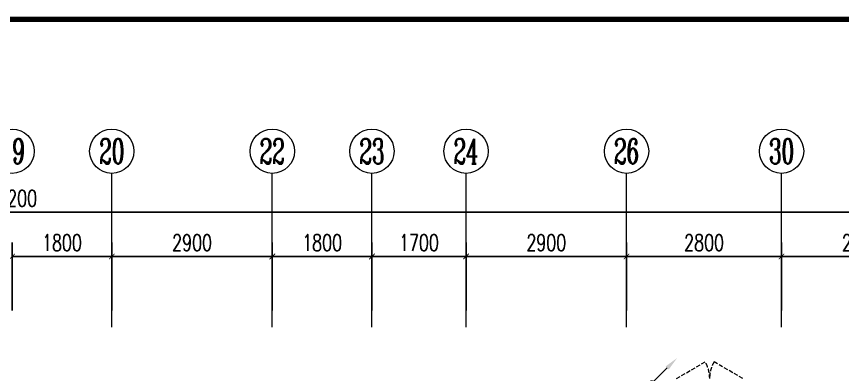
# Model space of a CAD drawing. Extents: x 3753737 to 4713801, y -857380 to 24339.
# Drawn here: x 4494327 to 4509250, y -755790 to -749327 of the extents above; entities that cross this region are included whole.
import ezdxf
from ezdxf.enums import TextEntityAlignment as Align

# ---------------------------------------------------------------- set-up
doc = ezdxf.new("R2010")
doc.units = 0
doc.header["$LTSCALE"] = 1000
doc.header["$MEASUREMENT"] = 0
doc.linetypes.add('DASH', pattern=[0.35, 0.25, -0.1])
doc.layers.get('0').update_dxf_attribs({"linetype": 'CONTINUOUS'})
doc.layers.get('Defpoints').update_dxf_attribs({"linetype": 'CONTINUOUS'})
doc.layers.add('!!电气', color=1, linetype='CONTINUOUS')
doc.layers.add('LWIRE', color=4, linetype='CONTINUOUS')
for name, color, linetype, lineweight in [('AXIS', 114, 'CONTINUOUS', 20), ('AXIS_TEXT', 7, 'CONTINUOUS', 20), ('WINDOW', 146, 'CONTINUOUS', 20), ('图框', 147, 'CONTINUOUS', 20)]:
    doc.layers.add(name, color=color, linetype=linetype, lineweight=lineweight)
doc.styles.add('_TCH_AXIS', font='COMPLEX', dxfattribs={"bigfont": 'GBCBIG'})
doc.styles.add('_TCH_DIM_T3', font='SIMPLEX.shx', dxfattribs={"width": 0.705882, "bigfont": 'GBCBIG.shx'})
doc.styles.add('COMPLEX', font='COMPLEX')
doc.styles.get("Standard").update_dxf_attribs({"font": 'gbenor.shx', "bigfont": 'gbcbig.shx'})
doc.dimstyles.new('_TCH_ARCH&&100', dxfattribs={"dimtxt": 297.5, "dimasz": 100, "dimexe": 250, "dimexo": 300, "dimgap": 100, "dimtad": 1, "dimdec": 0, "dimzin": 0, "dimdsep": 46, "dimtxsty": '_TCH_DIM_T3', "dimblk": 'ARCHTICK', "dimcen": 0.09, "dimclrt": 7, "dimazin": 2, "dimtfac": 1, "dimtdec": 0, "dimtix": 1, "dimtmove": 2, "dimatfit": 3, "dimfxl": 1, "dimtolj": 1, "dimtzin": 0, "dimarcsym": 0})

# ---------------------------------------------------------------- blocks, each defined once
blk = doc.blocks.new('_ArchTick')
at = {"color": 0, "linetype": 'ByBlock', "const_width": 0.15}
blk.add_lwpolyline([(-0.5, -0.5), (0.5, 0.5)], dxfattribs=at)
blk = doc.blocks.new('*D473')
at = {"layer": 'AXIS', "color": 0, "lineweight": -2, "transparency": 16777216}
for p, q in [((-100, 13812), (-100, 15837)), ((50100, 13812), (50100, 15837)), ((-100, 15587), (50100, 15587))]:
    blk.add_line(p, q, dxfattribs=at)
at = {"layer": 'Defpoints', "color": 0, "transparency": 16777216}
for p in [(50100, 15587), (-100, 13512), (50100, 13512)]:
    blk.add_point(p, dxfattribs=at)
at = {"layer": 'AXIS', "color": 0, "lineweight": -2, "transparency": 16777216, "xscale": 100, "yscale": 100, "zscale": 100, "rotation": 180}
blk.add_blockref('_ArchTick', (-100, 15587), dxfattribs=at)
at = {"layer": 'AXIS', "color": 0, "lineweight": -2, "transparency": 16777216, "xscale": 100, "yscale": 100, "zscale": 100}
blk.add_blockref('_ArchTick', (50100, 15587), dxfattribs=at)
at = {"layer": 'AXIS', "color": 7, "transparency": 16777216, "insert": (25000, 15836), "char_height": 297.5, "attachment_point": 5, "style": '_TCH_DIM_T3'}
blk.add_mtext('\\A1;50200', dxfattribs=at)
blk = doc.blocks.new('_AXISO')
blk.add_circle((0, 0), 0.5)
at = {"layer": 'AXIS_TEXT', "style": 'COMPLEX', "width": 1.041667}
blk.add_attdef('A', text='', height=0.56, dxfattribs=at).set_placement((-0.25, -0.28), (0.25, -0.28), align=Align.FIT)
blk = doc.blocks.new('*D491')
at = {"layer": 'AXIS', "color": 0, "lineweight": -2, "transparency": 16777216}
for p, q in [((38900, 13812), (38900, 15037)), ((41800, 13812), (41800, 15037)), ((38900, 14787), (41800, 14787))]:
    blk.add_line(p, q, dxfattribs=at)
at = {"layer": 'Defpoints', "color": 0, "transparency": 16777216}
for p in [(41800, 14787), (38900, 13512), (41800, 13512)]:
    blk.add_point(p, dxfattribs=at)
at = {"layer": 'AXIS', "color": 0, "lineweight": -2, "transparency": 16777216, "xscale": 100, "yscale": 100, "zscale": 100, "rotation": 180}
blk.add_blockref('_ArchTick', (38900, 14787), dxfattribs=at)
at = {"layer": 'AXIS', "color": 0, "lineweight": -2, "transparency": 16777216, "xscale": 100, "yscale": 100, "zscale": 100}
blk.add_blockref('_ArchTick', (41800, 14787), dxfattribs=at)
at = {"layer": 'AXIS', "color": 7, "transparency": 16777216, "insert": (40350, 15036), "char_height": 297.5, "attachment_point": 5, "style": '_TCH_DIM_T3'}
blk.add_mtext('\\A1;2900', dxfattribs=at)
blk = doc.blocks.new('*D492')
at = {"layer": 'AXIS', "color": 0, "lineweight": -2, "transparency": 16777216}
for p, q in [((36100, 13812), (36100, 15037)), ((38900, 13812), (38900, 15037)), ((36100, 14787), (38900, 14787))]:
    blk.add_line(p, q, dxfattribs=at)
at = {"layer": 'Defpoints', "color": 0, "transparency": 16777216}
for p in [(38900, 14787), (36100, 13512), (38900, 13512)]:
    blk.add_point(p, dxfattribs=at)
at = {"layer": 'AXIS', "color": 0, "lineweight": -2, "transparency": 16777216, "xscale": 100, "yscale": 100, "zscale": 100, "rotation": 180}
blk.add_blockref('_ArchTick', (36100, 14787), dxfattribs=at)
at = {"layer": 'AXIS', "color": 0, "lineweight": -2, "transparency": 16777216, "xscale": 100, "yscale": 100, "zscale": 100}
blk.add_blockref('_ArchTick', (38900, 14787), dxfattribs=at)
at = {"layer": 'AXIS', "color": 7, "transparency": 16777216, "insert": (37500, 15036), "char_height": 297.5, "attachment_point": 5, "style": '_TCH_DIM_T3'}
blk.add_mtext('\\A1;2800', dxfattribs=at)
blk = doc.blocks.new('*D493')
at = {"layer": 'AXIS', "color": 0, "lineweight": -2, "transparency": 16777216}
for p, q in [((33200, 13812), (33200, 15037)), ((36100, 13812), (36100, 15037)), ((33200, 14787), (36100, 14787))]:
    blk.add_line(p, q, dxfattribs=at)
at = {"layer": 'Defpoints', "color": 0, "transparency": 16777216}
for p in [(36100, 14787), (33200, 13512), (36100, 13512)]:
    blk.add_point(p, dxfattribs=at)
at = {"layer": 'AXIS', "color": 0, "lineweight": -2, "transparency": 16777216, "xscale": 100, "yscale": 100, "zscale": 100, "rotation": 180}
blk.add_blockref('_ArchTick', (33200, 14787), dxfattribs=at)
at = {"layer": 'AXIS', "color": 0, "lineweight": -2, "transparency": 16777216, "xscale": 100, "yscale": 100, "zscale": 100}
blk.add_blockref('_ArchTick', (36100, 14787), dxfattribs=at)
at = {"layer": 'AXIS', "color": 7, "transparency": 16777216, "insert": (34650, 15036), "char_height": 297.5, "attachment_point": 5, "style": '_TCH_DIM_T3'}
blk.add_mtext('\\A1;2900', dxfattribs=at)
blk = doc.blocks.new('*D494')
at = {"layer": 'AXIS', "color": 0, "lineweight": -2, "transparency": 16777216}
for p, q in [((31500, 13812), (31500, 15037)), ((33200, 13812), (33200, 15037)), ((31500, 14787), (33200, 14787))]:
    blk.add_line(p, q, dxfattribs=at)
at = {"layer": 'Defpoints', "color": 0, "transparency": 16777216}
for p in [(33200, 14787), (31500, 13512), (33200, 13512)]:
    blk.add_point(p, dxfattribs=at)
at = {"layer": 'AXIS', "color": 0, "lineweight": -2, "transparency": 16777216, "xscale": 100, "yscale": 100, "zscale": 100, "rotation": 180}
blk.add_blockref('_ArchTick', (31500, 14787), dxfattribs=at)
at = {"layer": 'AXIS', "color": 0, "lineweight": -2, "transparency": 16777216, "xscale": 100, "yscale": 100, "zscale": 100}
blk.add_blockref('_ArchTick', (33200, 14787), dxfattribs=at)
at = {"layer": 'AXIS', "color": 7, "transparency": 16777216, "insert": (32350, 15036), "char_height": 297.5, "attachment_point": 5, "style": '_TCH_DIM_T3'}
blk.add_mtext('\\A1;1700', dxfattribs=at)
blk = doc.blocks.new('*D495')
at = {"layer": 'AXIS', "color": 0, "lineweight": -2, "transparency": 16777216}
for p, q in [((29700, 13812), (29700, 15037)), ((31500, 13812), (31500, 15037)), ((29700, 14787), (31500, 14787))]:
    blk.add_line(p, q, dxfattribs=at)
at = {"layer": 'Defpoints', "color": 0, "transparency": 16777216}
for p in [(31500, 14787), (29700, 13512), (31500, 13512)]:
    blk.add_point(p, dxfattribs=at)
at = {"layer": 'AXIS', "color": 0, "lineweight": -2, "transparency": 16777216, "xscale": 100, "yscale": 100, "zscale": 100, "rotation": 180}
blk.add_blockref('_ArchTick', (29700, 14787), dxfattribs=at)
at = {"layer": 'AXIS', "color": 0, "lineweight": -2, "transparency": 16777216, "xscale": 100, "yscale": 100, "zscale": 100}
blk.add_blockref('_ArchTick', (31500, 14787), dxfattribs=at)
at = {"layer": 'AXIS', "color": 7, "transparency": 16777216, "insert": (30600, 15036), "char_height": 297.5, "attachment_point": 5, "style": '_TCH_DIM_T3'}
blk.add_mtext('\\A1;1800', dxfattribs=at)
blk = doc.blocks.new('*D496')
at = {"layer": 'AXIS', "color": 0, "lineweight": -2, "transparency": 16777216}
for p, q in [((26800, 13812), (26800, 15037)), ((29700, 13812), (29700, 15037)), ((26800, 14787), (29700, 14787))]:
    blk.add_line(p, q, dxfattribs=at)
at = {"layer": 'Defpoints', "color": 0, "transparency": 16777216}
for p in [(29700, 14787), (26800, 13512), (29700, 13512)]:
    blk.add_point(p, dxfattribs=at)
at = {"layer": 'AXIS', "color": 0, "lineweight": -2, "transparency": 16777216, "xscale": 100, "yscale": 100, "zscale": 100, "rotation": 180}
blk.add_blockref('_ArchTick', (26800, 14787), dxfattribs=at)
at = {"layer": 'AXIS', "color": 0, "lineweight": -2, "transparency": 16777216, "xscale": 100, "yscale": 100, "zscale": 100}
blk.add_blockref('_ArchTick', (29700, 14787), dxfattribs=at)
at = {"layer": 'AXIS', "color": 7, "transparency": 16777216, "insert": (28250, 15036), "char_height": 297.5, "attachment_point": 5, "style": '_TCH_DIM_T3'}
blk.add_mtext('\\A1;2900', dxfattribs=at)
blk = doc.blocks.new('*D497')
at = {"layer": 'AXIS', "color": 0, "lineweight": -2, "transparency": 16777216}
for p, q in [((25000, 13812), (25000, 15037)), ((26800, 13812), (26800, 15037)), ((25000, 14787), (26800, 14787))]:
    blk.add_line(p, q, dxfattribs=at)
at = {"layer": 'Defpoints', "color": 0, "transparency": 16777216}
for p in [(26800, 14787), (25000, 13512), (26800, 13512)]:
    blk.add_point(p, dxfattribs=at)
at = {"layer": 'AXIS', "color": 0, "lineweight": -2, "transparency": 16777216, "xscale": 100, "yscale": 100, "zscale": 100, "rotation": 180}
blk.add_blockref('_ArchTick', (25000, 14787), dxfattribs=at)
at = {"layer": 'AXIS', "color": 0, "lineweight": -2, "transparency": 16777216, "xscale": 100, "yscale": 100, "zscale": 100}
blk.add_blockref('_ArchTick', (26800, 14787), dxfattribs=at)
at = {"layer": 'AXIS', "color": 7, "transparency": 16777216, "insert": (25900, 15036), "char_height": 297.5, "attachment_point": 5, "style": '_TCH_DIM_T3'}
blk.add_mtext('\\A1;1800', dxfattribs=at)
blk = doc.blocks.new('$TelecSys$00000079')
for p, q in [((0.7, 0.7), (0, 0)), ((0.104, 0.104), (0.104, 0.104)), ((-0.104, -0.104), (-0.104, -0.104))]:
    blk.add_line(p, q)
at = {"const_width": 0.142}
blk.add_lwpolyline([(-0.071, 0, 1), (0.071, 0, 1)], format="xyb", close=True, dxfattribs=at)
blk.add_solid([(0.63, 0.77), (0.77, 0.63), (1.15, 1.15)])
at = {"width": 0.8, "flags": 9}
blk.add_attdef('A', (0, 0), '', height=0.00002, dxfattribs=at)
blk = doc.blocks.new('A$C1C403CBE')
at = {"layer": 'AXIS'}
for p, q in [((26800, 13512), (26800, 16287)), ((29700, 13512), (29700, 16287)), ((31500, 13512), (31500, 16287)), ((33200, 13512), (33200, 16287)), ((36100, 13512), (36100, 16287)), ((38900, 13512), (38900, 16287))]:
    blk.add_line(p, q, dxfattribs=at)
at = {"layer": 'WINDOW', "color": 252, "linetype": 'DASH', "ltscale": 0.3}
for points in [[(37001.9, 12583.3), (37521.5, 12883.3, -0.1316523), (37601.9, 12583.3)], [(38200, 12583.3), (37680.4, 12883.3, 0.1316523), (37600, 12583.3)]]:
    blk.add_lwpolyline(points, format="xyb", dxfattribs=at)
at = {"layer": 'AXIS'}
ref = blk.add_blockref('_AXISO', (25000, 16687), dxfattribs=dict(at, xscale=800, yscale=800, zscale=800))
ref.add_attrib('A', '19', dxfattribs={"layer": 'AXIS_TEXT', "height": 452.55, "style": '_TCH_AXIS', "width": 0.724138}).set_placement((24773.7, 16460.7), (25226.3, 16460.7), align=Align.FIT)
ref = blk.add_blockref('_AXISO', (26800, 16687), dxfattribs=dict(at, xscale=800, yscale=800, zscale=800))
ref.add_attrib('A', '20', dxfattribs={"layer": 'AXIS_TEXT', "height": 452.55, "style": '_TCH_AXIS', "width": 0.617647}).set_placement((26573.7, 16460.7), (27026.3, 16460.7), align=Align.FIT)
ref = blk.add_blockref('_AXISO', (29700, 16687), dxfattribs=dict(at, xscale=800, yscale=800, zscale=800))
ref.add_attrib('A', '22', dxfattribs={"layer": 'AXIS_TEXT', "height": 452.55, "style": '_TCH_AXIS', "width": 0.617647}).set_placement((29473.7, 16460.7), (29926.3, 16460.7), align=Align.FIT)
ref = blk.add_blockref('_AXISO', (31500, 16687), dxfattribs=dict(at, xscale=800, yscale=800, zscale=800))
ref.add_attrib('A', '23', dxfattribs={"layer": 'AXIS_TEXT', "height": 452.55, "style": '_TCH_AXIS', "width": 0.617647}).set_placement((31273.7, 16460.7), (31726.3, 16460.7), align=Align.FIT)
ref = blk.add_blockref('_AXISO', (33200, 16687), dxfattribs=dict(at, xscale=800, yscale=800, zscale=800))
ref.add_attrib('A', '24', dxfattribs={"layer": 'AXIS_TEXT', "height": 452.55, "style": '_TCH_AXIS', "width": 0.583333}).set_placement((32973.7, 16460.7), (33426.3, 16460.7), align=Align.FIT)
ref = blk.add_blockref('_AXISO', (36100, 16687), dxfattribs=dict(at, xscale=800, yscale=800, zscale=800))
ref.add_attrib('A', '26', dxfattribs={"layer": 'AXIS_TEXT', "height": 452.55, "style": '_TCH_AXIS', "width": 0.617647}).set_placement((35873.7, 16460.7), (36326.3, 16460.7), align=Align.FIT)
ref = blk.add_blockref('_AXISO', (38900, 16687), dxfattribs=dict(at, xscale=800, yscale=800, zscale=800))
ref.add_attrib('A', '30', dxfattribs={"layer": 'AXIS_TEXT', "height": 452.55, "style": '_TCH_AXIS', "width": 0.636364}).set_placement((38673.7, 16460.7), (39126.3, 16460.7), align=Align.FIT)
for p1, p2, distance, text, picture, middle in [((-100, 13512), (50100, 13512), 2075, '50200', '*D473', (25000, 15835.7)), ((25000, 13512), (26800, 13512), 1275, '1800', '*D497', (25900, 15035.7)), ((26800, 13512), (29700, 13512), 1275, '2900', '*D496', (28250, 15035.7)), ((29700, 13512), (31500, 13512), 1275, '1800', '*D495', (30600, 15035.7)), ((31500, 13512), (33200, 13512), 1275, '1700', '*D494', (32350, 15035.7)), ((33200, 13512), (36100, 13512), 1275, '2900', '*D493', (34650, 15035.7)), ((36100, 13512), (38900, 13512), 1275, '2800', '*D492', (37500, 15035.7)), ((38900, 13512), (41800, 13512), 1275, '2900', '*D491', (40350, 15035.7))]:
    dim = blk.add_aligned_dim(p1=p1, p2=p2, distance=distance, text=text, dimstyle='_TCH_ARCH&&100', dxfattribs=at)
    dim.commit()
    dim.dimension.update_dxf_attribs({"geometry": picture, "text_midpoint": middle})

msp = doc.modelspace()

# ---------------------------------------------------------------- linework, layer by layer
at = {"layer": '图框', "const_width": 100}
msp.add_lwpolyline([(4538046.2, -806777.2), (4538046.2, -749377.2), (4457446.2, -749377.2), (4457446.2, -806777.2)], close=True, dxfattribs=at)

# ---------------------------------------------------------------- block references
at = {"layer": '!!电气'}
msp.add_blockref('A$C1C403CBE', (4469248.6, -768446.5), dxfattribs=at)
at = {"layer": 'LWIRE', "xscale": -400, "yscale": 400, "zscale": 400, "rotation": 270}
msp.add_blockref('$TelecSys$00000079', (4505802.2, -755952.5), dxfattribs=at)

doc.saveas('drawing.dxf')
